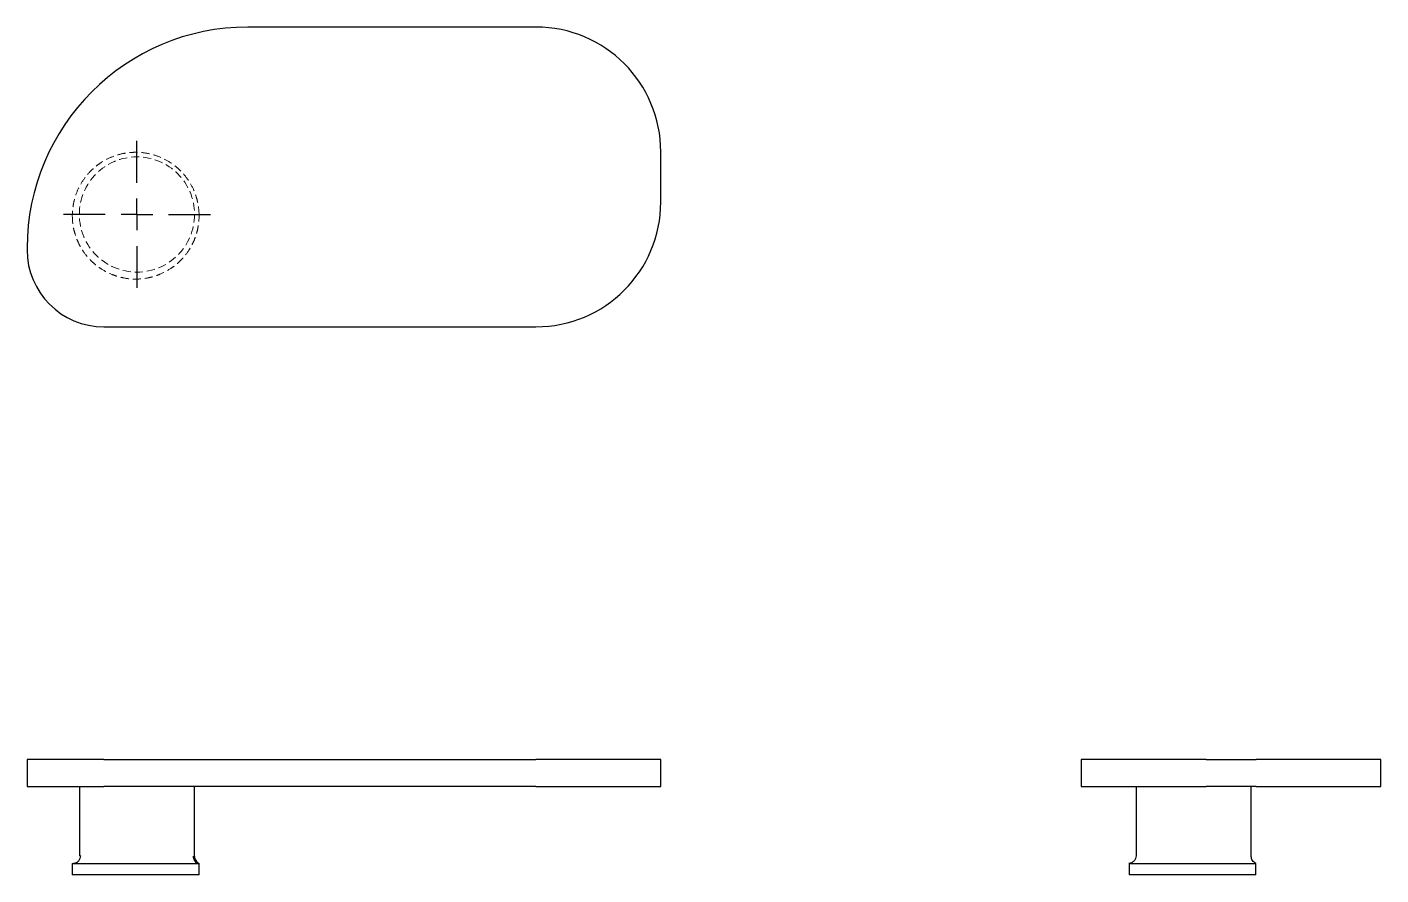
# Model space of a CAD drawing. Header units: millimetres. Extents: x 33 to 247, y 48 to 182.
import ezdxf

# ---------------------------------------------------------------- set-up
doc = ezdxf.new("R2010")
doc.units = ezdxf.units.MM
doc.linetypes.add('HIDDEN', pattern=[1.905, 1.27, -0.635])
doc.layers.add('10', color=7, linetype='Continuous')

# ---------------------------------------------------------------- blocks, each defined once
blk = doc.blocks.new('SW_CENTERMARKSYMBOL_0')
at = {"layer": '10', "color": 0}
for p, q in [((0, 5), (0, 11.59)), ((0, 0), (0, 2.5)), ((-5, 0), (-11.59, 0)), ((0, 0), (-2.5, 0)), ((0, 0), (0, -2.5)), ((0, 0), (2.5, 0)), ((5, 0), (11.59, 0)), ((0, -5), (0, -11.59))]:
    blk.add_line(p, q, dxfattribs=at)

msp = doc.modelspace()

# ---------------------------------------------------------------- linework, layer by layer
at = {"color": 7, "linetype": 'Continuous', "lineweight": 25}
for p, q in [((113.3, 181.64), (67.85, 181.64)), ((133, 154.06), (133, 161.94)), ((33, 146.79), (33, 146.48)), ((45.12, 134.36), (113.3, 134.36)), ((33, 66.09), (33, 61.85)), ((45.12, 66.09), (33, 66.09)), ((45.12, 66.09), (113.3, 66.09)), ((133, 66.09), (113.3, 66.09)), ((133, 61.85), (133, 66.09)), ((199.36, 66.09), (199.36, 61.85)), ((219.06, 66.09), (199.36, 66.09)), ((219.06, 66.09), (226.94, 66.09)), ((246.64, 66.09), (226.94, 66.09)), ((246.64, 61.85), (246.64, 66.09)), ((33, 61.85), (45.12, 61.85)), ((41.25, 61.85), (41.25, 50.93)), ((113.3, 61.85), (45.12, 61.85)), ((59.43, 50.83), (59.43, 61.85)), ((113.3, 61.85), (133, 61.85)), ((199.36, 61.85), (219.06, 61.85)), ((207.99, 61.85), (207.99, 50.93)), ((226.94, 61.85), (219.06, 61.85)), ((226.17, 50.83), (226.17, 61.85)), ((226.94, 61.85), (246.64, 61.85)), ((40.14, 49.73), (40.14, 47.91)), ((41.42, 50.94), (41.25, 50.93)), ((60.14, 47.91), (60.14, 49.73)), ((206.89, 49.73), (206.89, 47.91)), ((226.16, 50.83), (226.17, 50.83)), ((226.89, 47.91), (226.89, 49.73)), ((60.14, 47.91), (40.14, 47.91)), ((216.89, 47.91), (206.89, 47.91)), ((226.89, 47.91), (216.89, 47.91))]:
    msp.add_line(p, q, dxfattribs=at)
at = {"color": 7, "linetype": 'HIDDEN', "lineweight": 18}
msp.add_circle((50.34, 152.08), 9.09, dxfattribs=at)
at = {"color": 7, "linetype": 'Continuous', "lineweight": 25}
for centre, radius, start, end in [((67.85, 146.79), 34.85, 90, 180), ((113.3, 161.94), 19.7, 0, 90), ((113.3, 154.06), 19.7, 270, 0), ((45.12, 146.48), 12.12, 180, 270)]:
    msp.add_arc(centre, radius, start, end, dxfattribs=at)
at = {"color": 7, "linetype": 'HIDDEN', "lineweight": 18}
for points, knots in [([(60.14, 152.08), (60.13, 152.73), (60.05, 153.37), (59.85, 154.32), (59.76, 154.63), (59.57, 155.25), (59.46, 155.55), (59.08, 156.43), (58.77, 156.99), (58.04, 158.06), (57.63, 158.55), (56.95, 159.23), (56.71, 159.44), (56.21, 159.85), (55.95, 160.04), (55.14, 160.57), (54.58, 160.87), (53.39, 161.37), (52.77, 161.56), (51.51, 161.82), (50.88, 161.88), (49.91, 161.89), (49.59, 161.88), (48.95, 161.82), (48.63, 161.78), (47.69, 161.6), (47.07, 161.43), (45.86, 160.95), (45.29, 160.66), (44.49, 160.14), (44.22, 159.96), (43.72, 159.56), (43.47, 159.35), (42.77, 158.68), (42.36, 158.2), (41.61, 157.15), (41.29, 156.58), (40.76, 155.42), (40.56, 154.81), (40.34, 153.87), (40.28, 153.55), (40.19, 152.91), (40.16, 152.59), (40.15, 152.26)], [0, 0, 0, 0, 0.0625, 0.0625, 0.09375, 0.09375, 0.125, 0.125, 0.1875, 0.1875, 0.25, 0.25, 0.28125, 0.28125, 0.3125, 0.3125, 0.375, 0.375, 0.4375, 0.4375, 0.5, 0.5, 0.53125, 0.53125, 0.5625, 0.5625, 0.625, 0.625, 0.6875, 0.6875, 0.71875, 0.71875, 0.75, 0.75, 0.8125, 0.8125, 0.875, 0.875, 0.9375, 0.9375, 0.96875, 0.96875, 1, 1, 1, 1]), ([(40.14, 151.89), (40.14, 151.22), (40.21, 150.57), (40.4, 149.59), (40.49, 149.27), (40.68, 148.64), (40.9, 148.03), (41.18, 147.43), (41.5, 146.85), (41.67, 146.57), (42.22, 145.75), (42.64, 145.24), (43.34, 144.55), (43.59, 144.33), (44.1, 143.91), (44.37, 143.72), (45.19, 143.18), (45.77, 142.87), (46.69, 142.5), (47, 142.39), (47.64, 142.2), (47.96, 142.13), (48.92, 141.94), (49.58, 141.88), (50.9, 141.9), (51.56, 141.97), (52.52, 142.17), (52.84, 142.25), (53.47, 142.45), (53.78, 142.57), (54.69, 142.96), (55.26, 143.27), (56.07, 143.83), (56.34, 144.03), (56.84, 144.46), (57.09, 144.68), (57.77, 145.39), (58.18, 145.9), (58.72, 146.74), (58.89, 147.02), (59.19, 147.61), (59.32, 147.91), (59.56, 148.52), (59.67, 148.83), (59.85, 149.46), (59.92, 149.79), (60.1, 150.76), (60.15, 151.42), (60.14, 152.08)], [0, 0, 0, 0, 0.0625, 0.0625, 0.09375, 0.09375, 0.125, 0.15625, 0.15625, 0.1875, 0.1875, 0.25, 0.25, 0.28125, 0.28125, 0.3125, 0.3125, 0.375, 0.375, 0.40625, 0.40625, 0.4375, 0.4375, 0.5, 0.5, 0.5625, 0.5625, 0.59375, 0.59375, 0.625, 0.625, 0.6875, 0.6875, 0.71875, 0.71875, 0.75, 0.75, 0.8125, 0.8125, 0.84375, 0.84375, 0.875, 0.875, 0.90625, 0.90625, 0.9375, 0.9375, 1, 1, 1, 1]), ([(42.72, 49.73), (42.65, 49.73), (42.17, 49.73), (41.49, 49.73), (40.75, 49.73), (40.28, 49.73), (40.19, 49.73), (40.15, 49.73)], [0, 0, 0, 0, 0.045481, 0.291502, 0.5306, 0.776632, 1, 1, 1, 1]), ([(60.14, 49.73), (60.12, 49.73), (60.07, 49.73), (59.95, 49.72), (59.81, 49.72), (59.8, 49.72)], [0, 0, 0, 0, 0.4776633, 0.9617386, 1, 1, 1, 1])]:
    msp.add_open_spline(points, degree=3, knots=knots, dxfattribs=at)
for points in [[(40.15, 152.26), (40.14, 152.14), (40.14, 152.01), (40.14, 151.89)], [(40.15, 49.73), (40.14, 49.73), (40.14, 49.73), (40.14, 49.73)], [(217.26, 49.73), (217.14, 49.73), (217.01, 49.73), (216.89, 49.73)]]:
    msp.add_open_spline(points, degree=3, dxfattribs=at)
at = {"color": 7, "linetype": 'Continuous', "lineweight": 25}
for points, knots in [([(40.14, 49.73), (40.15, 49.73), (40.18, 49.73), (40.41, 49.73), (40.86, 49.73), (41.64, 49.73), (42.67, 49.73), (43.89, 49.73), (45.31, 49.73), (46.85, 49.73), (48.5, 49.73), (50.18, 49.73), (51.87, 49.73), (53.5, 49.73), (55.05, 49.73), (56.45, 49.73), (57.67, 49.72), (58.68, 49.72), (59.45, 49.72), (59.9, 49.72), (60.12, 49.73), (60.13, 49.73), (60.13, 49.73)], [0, 0, 0, 0, 0.035801, 0.072064, 0.124985, 0.179441, 0.232363, 0.286819, 0.339741, 0.394197, 0.447118, 0.501575, 0.554496, 0.608952, 0.661874, 0.71633, 0.769251, 0.823707, 0.876628, 0.931085, 0.968386, 1, 1, 1, 1]), ([(41.42, 50.94), (41.4, 50.78), (41.38, 50.47), (41.12, 50.07), (40.75, 49.79), (40.45, 49.75), (40.31, 49.72)], [0, 0, 0, 0, 0.2503, 0.4999366, 0.749829, 1, 1, 1, 1]), ([(60, 49.71), (59.89, 49.77), (59.68, 49.87), (59.44, 50.15), (59.28, 50.48), (59.26, 50.73), (59.25, 50.85)], [0, 0, 0, 0, 0.250203, 0.500241, 0.750062, 1, 1, 1, 1]), ([(59.43, 50.83), (59.43, 50.6), (59.5, 50.37), (59.75, 49.98), (59.93, 49.82), (60.14, 49.73)], [0, 0, 0, 0, 0.5, 0.5, 1, 1, 1, 1]), ([(206.89, 49.73), (206.89, 49.73), (206.84, 49.73), (207.01, 49.73), (207.41, 49.73), (208.12, 49.73), (209.06, 49.73), (210.24, 49.72), (211.59, 49.72), (213.11, 49.72), (214.56, 49.72), (215.9, 49.73), (216.69, 49.73), (217.08, 49.73)], [0, 0, 0, 0, 0.002404, 0.107023, 0.214675, 0.319293, 0.426946, 0.531564, 0.639216, 0.743834, 0.851487, 0.925226, 1, 1, 1, 1]), ([(208, 50.93), (207.99, 50.78), (207.95, 50.47), (207.69, 50.08), (207.31, 49.8), (207.01, 49.75), (206.86, 49.72)], [0, 0, 0, 0, 0.2497149, 0.4992399, 0.7492445, 1, 1, 1, 1]), ([(217.08, 49.73), (217.47, 49.73), (218.23, 49.73), (219.53, 49.72), (220.97, 49.72), (222.44, 49.72), (223.78, 49.72), (224.9, 49.73), (225.81, 49.72), (226.45, 49.72), (226.83, 49.72), (226.86, 49.73), (226.87, 49.73)], [0, 0, 0, 0, 0.073887, 0.148765, 0.255927, 0.366196, 0.473355, 0.583621, 0.690786, 0.801059, 0.908228, 1, 1, 1, 1]), ([(226.92, 49.71), (226.81, 49.77), (226.6, 49.88), (226.36, 50.15), (226.2, 50.48), (226.18, 50.71), (226.17, 50.83)], [0, 0, 0, 0, 0.251345, 0.501404, 0.750763, 1, 1, 1, 1])]:
    msp.add_open_spline(points, degree=3, knots=knots, dxfattribs=at)

# ---------------------------------------------------------------- block references
at = {"layer": '10'}
msp.add_blockref('SW_CENTERMARKSYMBOL_0', (50.34, 152.08), dxfattribs=at)

doc.saveas('drawing.dxf')
